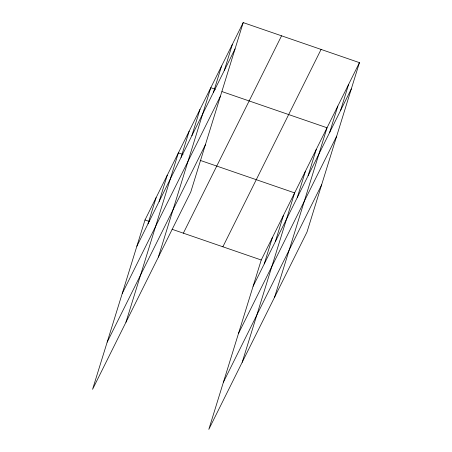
<?xml version="1.0" encoding="UTF-8"?>
<svg xmlns="http://www.w3.org/2000/svg" width="452" height="452" viewBox="0 0 452 452"><rect width="100%" height="100%" fill="white"/><g stroke="black" fill="none" stroke-linecap="round" stroke-linejoin="round"><path stroke-width="0.68" d="M243.199 22.6L144.996 219.96L92.558 389.358L190.761 191.998L243.199 22.6L359.442 62.642L307.004 232.04L208.801 429.4L261.239 260.002L359.442 62.642M147.99 223.864L156.126 197.592M159.121 201.502L167.257 175.223M125.944 322.259L178.382 152.855L183.015 154.454M181.054 157.42L189.185 131.148M191.857 135.713L199.987 109.44M158.353 257.126L210.79 87.728L215.423 89.321M213.463 92.293L221.593 66.02M224.265 70.585L232.396 44.307M264.234 263.906L272.37 237.633M275.364 241.537L283.5 215.265M242.193 362.295L294.631 192.897L200.208 160.375M297.297 197.462L305.433 171.189M308.1 175.755L316.236 149.476M274.596 297.167L327.033 127.769L222.034 91.603M329.706 132.334L337.836 106.062M340.509 110.621L348.639 84.349M136.86 246.233L235.063 48.872M122.243 293.467L220.446 96.106M107.18 342.13L205.383 144.77M183.354 233.175L281.556 35.815M222.881 246.786L321.084 49.426M253.109 286.274L351.311 88.914M238.486 333.508L336.689 136.148M223.424 382.166L321.626 184.806M144.996 219.96L149.623 221.553M172.11 229.3L261.239 260.002"/></g></svg>
